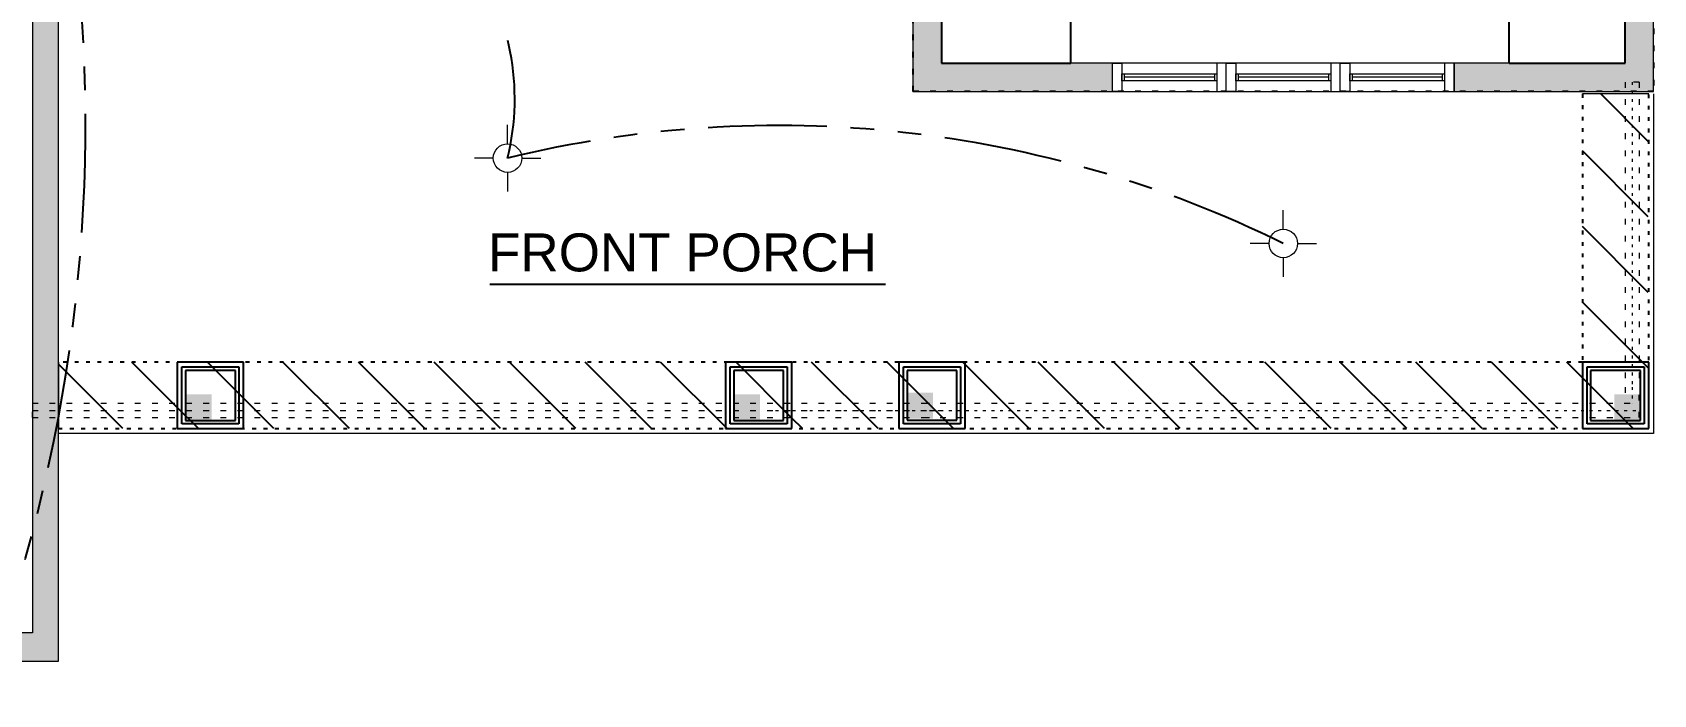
# Model space of a CAD drawing. Header units: inches. Extents: x -28708 to -16583, y 64755 to 66587.
# Drawn here: x -19659.5 to -19317.9, y 65653.2 to 65792.7 of the extents above; entities that cross this region are included whole.
import ezdxf

# ---------------------------------------------------------------- set-up
doc = ezdxf.new("R2010")
doc.units = ezdxf.units.IN
doc.header["$LTSCALE"] = 20
doc.header["$MEASUREMENT"] = 0
for name, pattern in [('Dashed Medium', [8, 2, -4, 2]), ('Dashed Small', [4, 1, -2, 1]), ('HIDDEN', [0.375, 0.25, -0.125]), ('PHANTOM', [2.5, 1.25, -0.25, 0.25, -0.25, 0.25, -0.25]), ('Solid', [0])]:
    doc.linetypes.add(name, pattern=pattern)
for name, color, linetype in [('BEAM', 1, 'HIDDEN'), ('COLUMNS', 4, 'Continuous'), ('ELECTRICAL FIXTURES', 1, 'Continuous'), ('ELEVATION LINES', 8, 'HIDDEN'), ('HATCH', 9, 'Continuous'), ('SHELF', 1, 'Continuous'), ('TEXT', 3, 'Continuous'), ('WALL', 5, 'Continuous'), ('WINDOW', 2, 'Continuous')]:
    doc.layers.add(name, color=color, linetype=linetype)
for name, color, linetype, lineweight in [('Electrical', 1, 'Continuous', 25), ('FIXTURES_ INTERIOR', 1, 'Continuous', 5), ('SPSHAPE_OUTLINE', 7, 'Continuous', 0), ('SPWALL_OUTLINE', 7, 'Continuous', 0)]:
    doc.layers.add(name, color=color, linetype=linetype, lineweight=lineweight)
doc.styles.add('Arial', font='arial.ttf')

# ---------------------------------------------------------------- blocks, each defined once
blk = doc.blocks.new('A$C20AB7A1B')
at = {"layer": 'FIXTURES_ INTERIOR', "linetype": 'Solid'}
for p, q in [((7, 10), (7, 14)), ((4, 7), (0, 7)), ((10, 7), (14, 7)), ((7, 4), (7, 0))]:
    blk.add_line(p, q, dxfattribs=at)
blk.add_circle((7, 7), 3, dxfattribs=at)
blk = doc.blocks.new('A$C5BAE7CA6')
at = {"layer": 'WALL', "linetype": 'Continuous', "lineweight": 0}
for points in [[(594, 206.01), (589.5, 208.01), (588, 206.01), (588, 126.01), (594, 120.01)], [(258, 156.01), (256.67, 158.01), (252.5, 156.01), (252.5, 6.01), (258, 0.01)], [(438, 120.01), (444, 126.01), (444, 156.01), (440, 157.51), (438, 156.01)], [(480, 120.01), (480, 126.01), (444, 126.01), (438, 120.01)], [(594, 120.01), (588, 126.01), (552, 126.01), (552, 120.01)], [(258, 0.01), (252.5, 6.01), (225, 6.01), (225, 0.01)]]:
    blk.add_hatch(color=9, dxfattribs=at).paths.add_polyline_path(points, flags=0)
at = {"layer": 'BEAM', "color": 9, "linetype": 'Dashed Small', "ltscale": 0.04}
for p, q in [((579.01, 119.51), (579.01, 63.01)), ((593.01, 49.01), (593.01, 119.51)), ((579.01, 63.01), (258, 63.01)), ((258, 49.01), (593.01, 49.01))]:
    blk.add_line(p, q, dxfattribs=at)
at = {"layer": 'COLUMNS', "color": 9, "linetype": 'ByBlock', "lineweight": -2}
for p, q in [((297, 63.01), (283, 63.01)), ((283, 63.01), (283, 49.01)), ((284, 62.01), (296, 62.01)), ((284, 50.01), (284, 62.01)), ((296, 62.01), (296, 50.01)), ((297, 49.01), (297, 63.01)), ((412.51, 63.01), (398.51, 63.01)), ((398.51, 63.01), (398.51, 49.01)), ((399.5, 62.01), (411.5, 62.01)), ((399.5, 50.01), (399.5, 62.01)), ((411.5, 62.01), (411.5, 50.01)), ((412.51, 49.01), (412.51, 63.01)), ((449, 63.01), (435, 63.01)), ((435, 63.01), (435, 49.01)), ((436, 62.03), (448, 62.03)), ((436, 50.03), (436, 62.03)), ((448, 62.03), (448, 50.03)), ((449, 49.01), (449, 63.01)), ((593.01, 63.01), (579.01, 63.01)), ((579.01, 63.01), (579.01, 49.01)), ((580, 62.01), (592, 62.01)), ((580, 50.01), (580, 62.01)), ((592, 62.01), (592, 50.01)), ((593.01, 49.01), (593.01, 63.01)), ((295.25, 61.26), (284.75, 61.26)), ((284.75, 61.26), (284.75, 50.76)), ((295.25, 50.76), (295.25, 61.26)), ((410.75, 61.26), (400.25, 61.26)), ((400.25, 61.26), (400.25, 50.76)), ((410.75, 50.76), (410.75, 61.26)), ((447.25, 61.28), (436.75, 61.28)), ((436.75, 61.28), (436.75, 50.78)), ((447.25, 50.78), (447.25, 61.28)), ((591.25, 61.26), (580.75, 61.26)), ((580.75, 61.26), (580.75, 50.76)), ((591.25, 50.76), (591.25, 61.26)), ((283, 49.01), (297, 49.01)), ((296, 50.01), (284, 50.01)), ((284.75, 50.76), (295.25, 50.76)), ((398.51, 49.01), (412.51, 49.01)), ((411.5, 50.01), (399.5, 50.01)), ((400.25, 50.76), (410.75, 50.76)), ((435, 49.01), (449, 49.01)), ((448, 50.03), (436, 50.03)), ((436.75, 50.78), (447.25, 50.78)), ((579.01, 49.01), (593.01, 49.01)), ((592, 50.01), (580, 50.01)), ((580.75, 50.76), (591.25, 50.76))]:
    blk.add_line(p, q, dxfattribs=at)
at = {"layer": 'HATCH', "color": 9, "linetype": 'ByBlock', "lineweight": -2}
for p, q in [((592.9, 109.51), (582.89, 119.51)), ((592.9, 93.6), (579.01, 107.49)), ((592.9, 77.69), (579.01, 91.58)), ((591.66, 63.01), (579.01, 75.67)), ((271.55, 49.01), (258, 62.57)), ((283, 53.48), (273.46, 63.01)), ((303.37, 49.01), (289.37, 63.01)), ((319.28, 49.01), (305.28, 63.01)), ((335.19, 49.01), (321.19, 63.01)), ((351.1, 49.01), (337.1, 63.01)), ((367.01, 49.01), (353.01, 63.01)), ((382.92, 49.01), (368.92, 63.01)), ((398.83, 49.01), (384.83, 63.01)), ((412.51, 51.25), (400.74, 63.01)), ((430.65, 49.01), (416.65, 63.01)), ((446.56, 49.01), (432.56, 63.01)), ((462.47, 49.01), (448.47, 63.01)), ((478.38, 49.01), (464.38, 63.01)), ((494.29, 49.01), (480.29, 63.01)), ((510.2, 49.01), (496.2, 63.01)), ((526.11, 49.01), (512.11, 63.01)), ((542.02, 49.01), (528.02, 63.01)), ((557.93, 49.01), (543.93, 63.01)), ((573.84, 49.01), (559.84, 63.01)), ((589.75, 49.01), (575.75, 63.01)), ((593.01, 61.67), (591.66, 63.01)), ((287.46, 49.01), (283, 53.48)), ((414.74, 49.01), (412.51, 51.25))]:
    blk.add_line(p, q, dxfattribs=at)
at = {"layer": 'HATCH', "color": 9, "linetype": 'Solid'}
for points in [[(474.47, 120), (479.97, 120), (474.47, 125.5), (479.97, 125.5)], [(552.06, 120), (557.56, 120), (552.06, 125.5), (557.56, 125.5)], [(592.35, 125.54), (592.35, 120.04), (586.85, 125.54), (586.85, 120.04)], [(252.5, 56.26), (252.5, 50.76), (258, 56.26), (258, 50.76)], [(284.75, 56.26), (284.75, 50.76), (290.25, 56.26), (290.25, 50.76)], [(400.26, 56.26), (400.26, 50.76), (405.76, 56.26), (405.76, 50.76)], [(436.75, 56.58), (436.75, 51.08), (442.25, 56.58), (442.25, 51.08)], [(591.26, 56.26), (591.26, 50.76), (585.76, 56.26), (585.76, 50.76)]]:
    blk.add_solid(points, dxfattribs=at)
at = {"layer": 'SHELF', "color": 9, "linetype": 'Solid'}
for p, q in [((588, 126), (588, 205.75)), ((444, 191.75), (444, 126)), ((471.26, 126), (471.26, 141.89)), ((563.62, 126), (563.62, 141.89)), ((444, 126), (471.26, 126)), ((563.62, 126), (588, 126))]:
    blk.add_line(p, q, dxfattribs=at)
at = {"layer": 'SPSHAPE_OUTLINE', "color": 9, "linetype": 'Dashed Small'}
for p, q in [((593.01, 119.51), (579.01, 119.51)), ((258, 63.01), (258, 49.01))]:
    blk.add_line(p, q, dxfattribs=at)
at = {"layer": 'SPSHAPE_OUTLINE', "color": 9, "linetype": 'Solid'}
for p, q in [((594.01, 119.51), (594.01, 48.01)), ((594.01, 48.01), (258, 48.01))]:
    blk.add_line(p, q, dxfattribs=at)
at = {"layer": 'SPWALL_OUTLINE', "color": 9, "linetype": 'Dashed Medium', "ltscale": 0.03}
for p, q in [((588.01, 122.01), (588.01, 57.76)), ((591.01, 122.01), (588.01, 122.01)), ((591.01, 122.01), (591.01, 57.76)), ((588.01, 57.76), (588.01, 54.35)), ((591.01, 51.35), (591.01, 57.76)), ((252.5, 54.35), (440.25, 54.35)), ((252.5, 51.35), (252.5, 54.35)), ((252.5, 52.86), (440.25, 52.86)), ((252.5, 52.85), (407.25, 52.85)), ((252.5, 51.35), (440.25, 51.35)), ((440.25, 54.35), (443.75, 54.35)), ((440.25, 51.35), (443.75, 51.35)), ((443.75, 54.35), (584.25, 54.35)), ((443.75, 51.35), (584.25, 51.35)), ((584.25, 54.35), (591.01, 54.35)), ((584.25, 51.35), (591.01, 51.35))]:
    blk.add_line(p, q, dxfattribs=at)
at = {"layer": 'SPWALL_OUTLINE', "color": 9, "linetype": 'Dashed Small', "ltscale": 0.03}
for p, q in [((589.5, 122.01), (589.5, 57.76)), ((589.51, 122.01), (589.5, 122.01)), ((589.51, 122.01), (589.51, 57.76)), ((589.5, 57.76), (589.5, 54.35)), ((589.51, 57.76), (589.51, 54.35)), ((252.5, 52.85), (252.5, 52.86)), ((407.25, 52.85), (443.75, 52.85)), ((440.25, 52.86), (443.75, 52.86)), ((443.75, 52.86), (584.25, 52.86)), ((443.75, 52.85), (584.25, 52.85)), ((584.25, 52.86), (591.01, 52.86)), ((584.25, 52.85), (591.01, 52.85)), ((589.51, 54.35), (589.5, 54.35)), ((591.01, 52.85), (591.01, 52.86))]:
    blk.add_line(p, q, dxfattribs=at)
at = {"layer": 'WALL', "color": 9, "linetype": 'Dashed Medium', "ltscale": 0.03}
for p, q in [((594.02, 500.5), (594.02, 120)), ((438.02, 120), (438.02, 144)), ((594.02, 120), (438.02, 120))]:
    blk.add_line(p, q, dxfattribs=at)
at = {"layer": 'WALL', "color": 9, "linetype": 'Continuous', "lineweight": 0}
for p, q in [((588, 206.01), (588, 126.01)), ((594, 120.01), (594, 206.01)), ((252.5, 156.01), (252.5, 6.01)), ((258, 0.01), (258, 156.01)), ((438, 156.01), (438, 120.01)), ((444, 126.01), (444, 156.01)), ((480, 126.01), (444, 126.01)), ((480, 120.01), (480, 126.01)), ((552, 126.01), (480, 126.01)), ((588, 126.01), (552, 126.01)), ((552, 126.01), (552, 120.01)), ((438, 120.01), (480, 120.01)), ((480, 120.01), (552, 120.01)), ((552, 120.01), (594, 120.01)), ((252.5, 6.01), (225, 6.01)), ((225, 0.01), (258, 0.01))]:
    blk.add_line(p, q, dxfattribs=at)
at = {"layer": 'WINDOW', "color": 9, "linetype": 'Continuous', "lineweight": 0}
for p, q in [((482.5, 123.76), (482.5, 122.26)), ((501.5, 123.01), (482.5, 123.01)), ((501.5, 123.76), (501.5, 122.26)), ((506.5, 123.76), (506.5, 122.26)), ((525.5, 123.01), (506.5, 123.01)), ((525.5, 123.76), (525.5, 122.26)), ((530.5, 123.76), (530.5, 122.26)), ((549.5, 123.01), (530.5, 123.01)), ((549.5, 123.76), (549.5, 122.26))]:
    blk.add_line(p, q, dxfattribs=at)
for points in [[(482, 120.01), (480, 120.01), (480, 126.01), (482, 126.01)], [(502, 123.76), (502, 122.26), (482, 122.26), (482, 123.76)], [(502, 120.01), (504, 120.01), (504, 126.01), (502, 126.01)], [(506, 120.01), (504, 120.01), (504, 126.01), (506, 126.01)], [(526, 123.76), (526, 122.26), (506, 122.26), (506, 123.76)], [(526, 120.01), (528, 120.01), (528, 126.01), (526, 126.01)], [(530, 120.01), (528, 120.01), (528, 126.01), (530, 126.01)], [(550, 123.76), (550, 122.26), (530, 122.26), (530, 123.76)], [(550, 120.01), (552, 120.01), (552, 126.01), (550, 126.01)]]:
    blk.add_lwpolyline(points, close=True, dxfattribs=at)

msp = doc.modelspace()

# ---------------------------------------------------------------- linework, layer by layer
at = {"layer": 'Electrical', "linetype": 'PHANTOM'}
for centre, radius, start, end in [((-19984.4522, 65773.3125), 336.1774, 339.070606, 33.36987), ((-19609.5319, 65778.6467), 51.6892, 346.075951, 86.232753), ((-19502.3565, 65532.7015), 240.3644, 63.723438, 103.719065)]:
    msp.add_arc(centre, radius, start, end, dxfattribs=at)
at = {"layer": 'TEXT', "color": 9, "linetype": 'Solid'}
msp.add_line((-19563.0812, 65739.6822), (-19479.7126, 65739.6822), dxfattribs=at)

# ---------------------------------------------------------------- block references
at = {"layer": 'ELECTRICAL FIXTURES', "linetype": 'ByBlock', "lineweight": -2}
for p in [(-19566.3616, 65759.2084), (-19402.9461, 65741.2286)]:
    msp.add_blockref('A$C20AB7A1B', p, dxfattribs=at)
at = {"layer": 'ELEVATION LINES', "color": 6, "linetype": 'ByBlock', "lineweight": -2}
msp.add_blockref('A$C5BAE7CA6', (-19911.9555, 65660.2192), dxfattribs=at)

# ---------------------------------------------------------------- texts
at = {"layer": 'TEXT', "color": 9, "linetype": 'Solid', "style": 'Arial'}
msp.add_text('FRONT PORCH', height=8, rotation=360, dxfattribs=at).set_placement((-19563.4779, 65742.3494))

doc.saveas('drawing.dxf')
